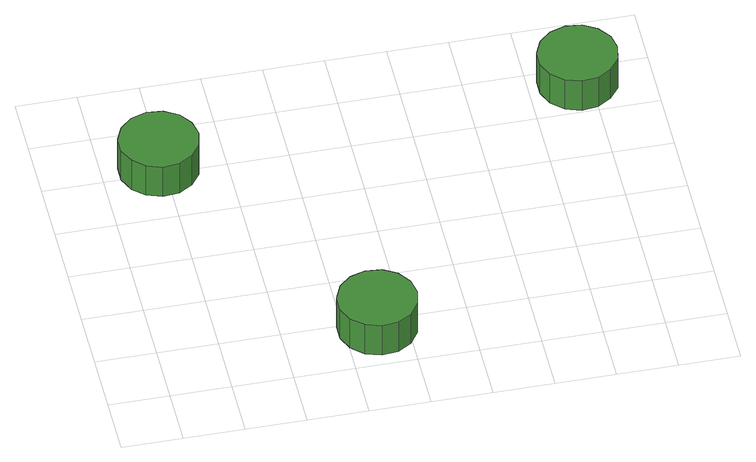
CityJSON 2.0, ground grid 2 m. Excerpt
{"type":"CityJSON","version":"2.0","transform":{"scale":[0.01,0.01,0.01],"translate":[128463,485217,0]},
"CityObjects":{
"tree1":{"type":"SolitaryVegetationObject","attributes":{"function":"something"},"geometry":[{"type":"MultiSurface","lod":"1","boundaries":[[[0,1,2,3,4,5,6,7,8,9,10,11,12,13,14]],[[15,16,17,18,19,20,21,22,23,24,25,26,27,28,29]],[[0,29,28,1]],[[1,28,27,2]],[[2,27,26,3]],[[3,26,25,4]],[[4,25,24,5]],[[5,24,23,6]],[[6,23,22,7]],[[7,22,21,8]],[[8,21,20,9]],[[9,20,19,10]],[[10,19,18,11]],[[11,18,17,12]],[[12,17,16,13]],[[13,16,15,14]],[[14,15,29,0]]]}]},
"tree2":{"type":"SolitaryVegetationObject","attributes":{"function":"something"},"geometry":[{"type":"MultiSurface","lod":"1","boundaries":[[[30,31,32,33,34,35,36,37,38,39,40,41,42,43,44]],[[45,46,47,48,49,50,51,52,53,54,55,56,57,58,59]],[[30,59,58,31]],[[31,58,57,32]],[[32,57,56,33]],[[33,56,55,34]],[[34,55,54,35]],[[35,54,53,36]],[[36,53,52,37]],[[37,52,51,38]],[[38,51,50,39]],[[39,50,49,40]],[[40,49,48,41]],[[41,48,47,42]],[[42,47,46,43]],[[43,46,45,44]],[[44,45,59,30]]]}]},
"tree3":{"type":"SolitaryVegetationObject","attributes":{"function":"something"},"geometry":[{"type":"MultiSurface","lod":"1","boundaries":[[[60,61,62,63,64,65,66,67,68,69,70,71,72,73,74]],[[75,76,77,78,79,80,81,82,83,84,85,86,87,88,89]],[[60,89,88,61]],[[61,88,87,62]],[[62,87,86,63]],[[63,86,85,64]],[[64,85,84,65]],[[65,84,83,66]],[[66,83,82,67]],[[67,82,81,68]],[[68,81,80,69]],[[69,80,79,70]],[[70,79,78,71]],[[71,78,77,72]],[[72,77,76,73]],[[73,76,75,74]],[[74,75,89,60]]]}]}
},
"vertices":[
[312,1022,216],[300,1075,216],[269,1118,216],[222,1145,216],[168,1151,216],[117,1134,216],[77,1098,216],[55,1049,216],[55,995,216],[77,946,216],[117,910,216],[168,893,216],[222,899,216],[269,926,216],[300,969,216],[300,969,89],[269,926,89],[222,899,89],[168,893,89],[117,910,89],[77,946,89],[55,995,89],[55,1049,89],[77,1098,89],[117,1134,89],[168,1151,89],[222,1145,89],[269,1118,89],[300,1075,89],[312,1022,89],
[831,151,230],[820,204,230],[789,248,230],[742,275,230],[688,280,230],[637,264,230],[597,228,230],[575,178,230],[575,124,230],[597,75,230],[637,39,230],[688,22,230],[742,28,230],[789,55,230],[820,99,230],[820,99,103],[789,55,103],[742,28,103],[688,22,103],[637,39,103],[597,75,103],[575,124,103],[575,178,103],[597,228,103],[637,264,103],[688,280,103],[742,275,103],[789,248,103],[820,204,103],[831,151,103],
[1688,1137,211],[1677,1190,211],[1645,1233,211],[1599,1260,211],[1545,1266,211],[1494,1249,211],[1454,1213,211],[1432,1164,211],[1432,1110,211],[1454,1061,211],[1494,1025,211],[1545,1008,211],[1599,1014,211],[1645,1041,211],[1677,1084,211],[1677,1084,84],[1645,1041,84],[1599,1014,84],[1545,1008,84],[1494,1025,84],[1454,1061,84],[1432,1110,84],[1432,1164,84],[1454,1213,84],[1494,1249,84],[1545,1266,84],[1599,1260,84],[1645,1233,84],[1677,1190,84],[1688,1137,84]
]}
